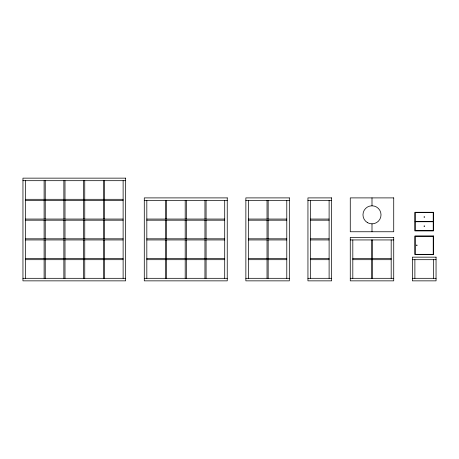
<?xml version="1.0" encoding="UTF-8"?>
<svg xmlns="http://www.w3.org/2000/svg" width="459" height="459" viewBox="0 0 459 459"><rect width="100%" height="100%" fill="white"/><g stroke="black" fill="none" stroke-linecap="round" stroke-linejoin="round"><path stroke-width="0.69" d="M22.95 180.685L125.663 180.685M25.492 199.309L123.121 199.309M25.492 200.434L123.121 200.434M144.287 200.434L227.245 200.434M245.863 200.434L289.319 200.434M307.943 200.434L331.645 200.434M25.492 219.058L123.121 219.058M146.823 219.058L224.703 219.058M248.405 219.058L286.783 219.058M310.485 219.058L329.109 219.058M25.492 220.188L123.121 220.188M146.823 220.188L224.703 220.188M248.405 220.188L286.783 220.188M310.485 220.188L329.109 220.188M415.171 221.456L433.227 221.456M415.171 221.743L433.227 221.743M25.492 238.812L123.121 238.812M146.823 238.812L224.703 238.812M248.405 238.812L286.783 238.812M310.485 238.812L329.109 238.812M25.492 239.942L123.121 239.942M146.823 239.942L224.703 239.942M248.405 239.942L286.783 239.942M310.485 239.942L329.109 239.942M350.269 239.942L393.724 239.942M25.492 258.566L123.121 258.566M146.823 258.566L224.703 258.566M248.405 258.566L286.783 258.566M310.485 258.566L329.109 258.566M352.81 258.566L391.183 258.566M25.492 259.691L123.121 259.691M146.823 259.691L224.703 259.691M248.405 259.691L286.783 259.691M310.485 259.691L329.109 259.691M352.81 259.691L391.183 259.691M412.348 259.691L436.05 259.691M22.95 278.315L125.663 278.315M144.287 278.315L227.245 278.315M245.863 278.315L289.319 278.315M307.943 278.315L331.645 278.315M350.269 278.315L393.724 278.315M412.348 278.315L436.05 278.315M433.508 259.691L433.508 278.315M414.884 259.691L414.884 278.315M391.183 239.942L391.183 278.315M372.559 239.942L372.559 258.566M372.559 259.691L372.559 278.315M371.997 197.898L371.997 205.798M371.997 223.854L371.997 231.755M371.434 239.942L371.434 258.566M371.434 259.691L371.434 278.315M352.81 239.942L352.81 278.315M329.109 200.434L329.109 278.315M310.485 200.434L310.485 278.315M286.783 200.434L286.783 278.315M268.159 200.434L268.159 219.058M268.159 220.188L268.159 238.812M268.159 239.942L268.159 258.566M268.159 259.691L268.159 278.315M267.029 200.434L267.029 219.058M267.029 220.188L267.029 238.812M267.029 239.942L267.029 258.566M267.029 259.691L267.029 278.315M248.405 200.434L248.405 278.315M224.703 200.434L224.703 278.315M206.08 200.434L206.08 219.058M206.08 220.188L206.08 238.812M206.08 239.942L206.08 258.566M206.08 259.691L206.08 278.315M204.949 200.434L204.949 219.058M204.949 220.188L204.949 238.812M204.949 239.942L204.949 258.566M204.949 259.691L204.949 278.315M186.325 200.434L186.325 219.058M186.325 220.188L186.325 238.812M186.325 239.942L186.325 258.566M186.325 259.691L186.325 278.315M185.201 200.434L185.201 219.058M185.201 220.188L185.201 238.812M185.201 239.942L185.201 258.566M185.201 259.691L185.201 278.315M166.577 200.434L166.577 219.058M166.577 220.188L166.577 238.812M166.577 239.942L166.577 258.566M166.577 259.691L166.577 278.315M165.447 200.434L165.447 219.058M165.447 220.188L165.447 238.812M165.447 239.942L165.447 258.566M165.447 259.691L165.447 278.315M146.823 200.434L146.823 278.315M123.121 180.685L123.121 278.315M104.497 180.685L104.497 199.309M104.497 200.434L104.497 219.058M104.497 220.188L104.497 238.812M104.497 239.942L104.497 258.566M104.497 259.691L104.497 278.315M103.367 180.685L103.367 199.309M103.367 200.434L103.367 219.058M103.367 220.188L103.367 238.812M103.367 239.942L103.367 258.566M103.367 259.691L103.367 278.315M84.743 180.685L84.743 199.309M84.743 200.434L84.743 219.058M84.743 220.188L84.743 238.812M84.743 239.942L84.743 258.566M84.743 259.691L84.743 278.315M83.618 180.685L83.618 199.309M83.618 200.434L83.618 219.058M83.618 220.188L83.618 238.812M83.618 239.942L83.618 258.566M83.618 259.691L83.618 278.315M64.994 180.685L64.994 199.309M64.994 200.434L64.994 219.058M64.994 220.188L64.994 238.812M64.994 239.942L64.994 258.566M64.994 259.691L64.994 278.315M63.864 180.685L63.864 199.309M63.864 200.434L63.864 219.058M63.864 220.188L63.864 238.812M63.864 239.942L63.864 258.566M63.864 259.691L63.864 278.315M45.24 180.685L45.24 199.309M45.24 200.434L45.24 219.058M45.24 220.188L45.24 238.812M45.24 239.942L45.24 258.566M45.24 259.691L45.24 278.315M44.116 180.685L44.116 199.309M44.116 200.434L44.116 219.058M44.116 220.188L44.116 238.812M44.116 239.942L44.116 258.566M44.116 259.691L44.116 278.315M25.492 180.685L25.492 278.315M424.196 216.734L424.196 217.296L424.196 216.734M424.196 225.903L424.196 226.465L424.196 225.903M416.864 245.02L416.864 245.582L416.864 245.02M125.663 178.144L22.95 178.144L22.95 280.856L125.663 280.856L125.663 178.144M227.245 197.898L144.287 197.898L144.287 280.856L227.245 280.856L227.245 197.898M289.319 197.898L245.863 197.898L245.863 280.856L289.319 280.856L289.319 197.898M331.645 197.898L307.943 197.898L307.943 280.856L331.645 280.856L331.645 197.898M393.724 197.898L350.269 197.898L350.269 231.755L393.724 231.755L393.724 197.898M433.508 212.287L414.884 212.287L414.884 230.911L433.508 230.911L433.508 212.287M433.227 212.569L415.171 212.569L415.171 230.63L433.227 230.63L433.227 212.569M433.508 235.989L414.884 235.989L414.884 254.613L433.508 254.613L433.508 235.989M433.227 236.27L415.171 236.27L415.171 254.332L433.227 254.332L433.227 236.27M393.724 237.401L350.269 237.401L350.269 280.856L393.724 280.856L393.724 237.401M436.05 257.155L412.348 257.155L412.348 280.856L436.05 280.856L436.05 257.155M367.481 222.649A9.031 9.031 0 0 0 381.027 214.829A9.031 9.031 0 0 0 367.481 207.009A9.031 9.031 0 0 0 367.481 222.649"/></g></svg>
